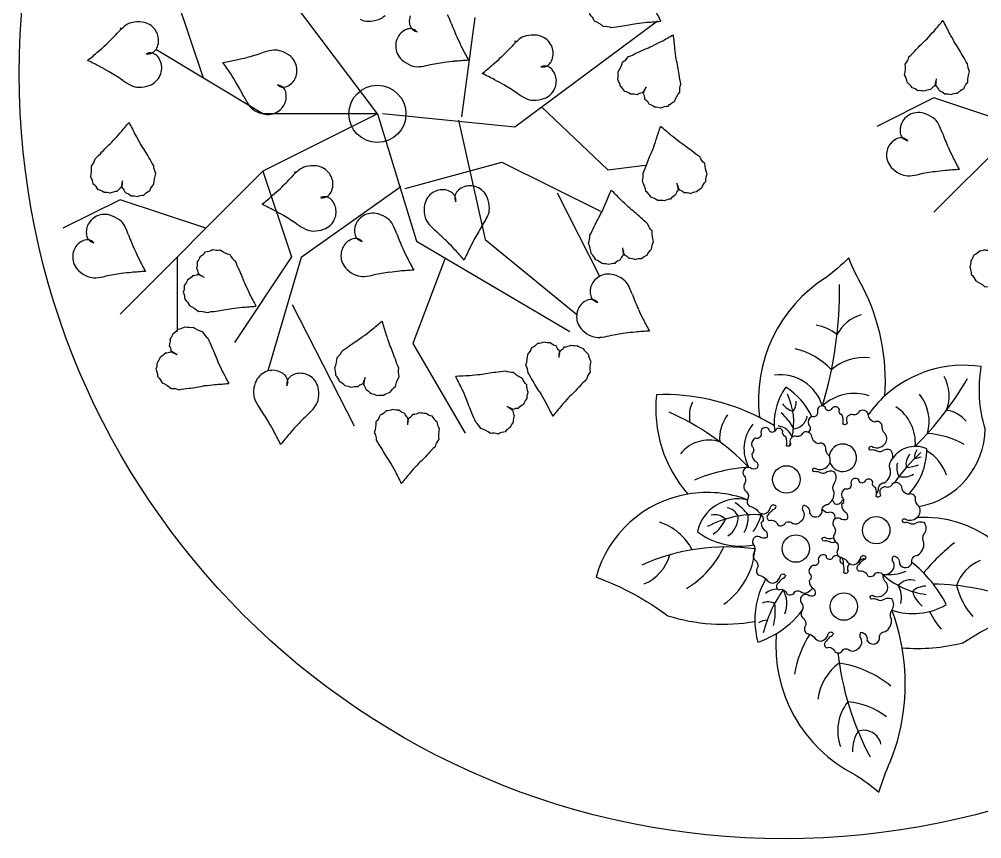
# Model space of a CAD drawing. Extents: x -109 to 1815, y -14679 to 345.
# Drawn here: x 43.119 to 44.382, y 3.464 to 4.539 of the extents above; entities that cross this region are included whole.
import ezdxf

# ---------------------------------------------------------------- set-up
doc = ezdxf.new("R2010")
doc.units = 0
doc.header["$MEASUREMENT"] = 0
doc.layers.add('PORTA', color=3, linetype='CONTINUOUS')

msp = doc.modelspace()

# ---------------------------------------------------------------- linework, layer by layer
at = {"layer": 'PORTA', "color": 1}
for p, q in [((43.3609, 4.4613), (43.3265, 4.5645)), ((43.589, 4.4145), (43.4765, 4.5645)), ((43.7, 4.4106), (43.7173, 4.541)), ((43.7695, 4.3976), (43.9565, 4.5367)), ((43.2533, 4.5259), (43.2515, 4.527)), ((43.7709, 4.5087), (43.7691, 4.5098)), ((43.439, 4.4145), (43.2985, 4.4988)), ((44.5065, 4.4731), (44.319, 4.2856)), ((44.319, 4.4356), (44.244, 4.3981)), ((44.4315, 4.3981), (44.319, 4.4356)), ((43.8043, 4.4237), (43.8913, 4.3411)), ((43.589, 4.4145), (43.439, 4.4145)), ((43.589, 4.4145), (43.439, 4.3395)), ((43.589, 4.4145), (43.6405, 4.2474)), ((43.5956, 4.415), (43.7695, 4.3976)), ((43.6956, 4.4063), (43.7304, 4.2498)), ((43.6255, 4.3166), (43.7525, 4.3512)), ((43.7525, 4.3512), (43.8815, 4.287)), ((43.8913, 4.3411), (43.9403, 4.3474)), ((43.439, 4.3395), (43.2515, 4.152)), ((43.439, 4.3395), (43.4765, 4.227)), ((43.4821, 4.3372), (43.4803, 4.3383)), ((43.6199, 4.3189), (43.4892, 4.2261)), ((43.8247, 4.3109), (43.8805, 4.2015)), ((43.2515, 4.302), (43.1765, 4.2645)), ((43.364, 4.2645), (43.2515, 4.302)), ((43.6405, 4.2474), (43.8413, 4.1291)), ((43.7304, 4.2498), (43.8505, 4.1516)), ((43.3265, 4.227), (43.3265, 4.1293)), ((43.4765, 4.227), (43.4015, 4.1145)), ((43.4892, 4.2261), (43.4453, 4.0773)), ((43.6781, 4.2255), (43.6357, 4.1133)), ((43.4774, 4.1645), (43.5586, 4.0053)), ((43.6357, 4.1133), (43.7041, 3.9958))]:
    msp.add_line(p, q, dxfattribs=at)
for points in [[(43.8932, 4.5735, 0.08274), (43.8884, 4.5757, 0.10469), (43.8854, 4.5787, 0.121507), (43.8831, 4.5855, 0.098472), (43.8841, 4.5942, 0.092043), (43.888, 4.6014, 0.086888), (43.8945, 4.6072, 0.104288), (43.9038, 4.6104, 0.099942), (43.914, 4.6097, 0.091468), (43.9266, 4.6037, 0.12043), (43.9335, 4.5955, 0.025962), (43.9386, 4.5837, -0.015994), (43.9464, 4.5645, -0.011155), (43.9523, 4.5521, -0.008387), (43.9607, 4.536)], [(43.8932, 4.5735, -0.08274), (43.8888, 4.5765, -0.10469), (43.8847, 4.5774, -0.121507), (43.8777, 4.5758, -0.098472), (43.8708, 4.5703, -0.092043), (43.8668, 4.5632, -0.086888), (43.8653, 4.5547, -0.104288), (43.8674, 4.5451, -0.099942), (43.8734, 4.5367, -0.091468), (43.8852, 4.5293, -0.12043), (43.8958, 4.5277, -0.025962), (43.9085, 4.5296, 0.015994), (43.929, 4.5331, 0.011155), (43.9426, 4.5346, 0.008387), (43.9607, 4.536)], [(44.322, 4.4604, 0.08274), (44.3218, 4.4551, 0.10469), (44.3202, 4.4512, 0.121507), (44.3147, 4.4465, 0.098472), (44.3063, 4.4441, 0.092043), (44.2981, 4.4449, 0.086888), (44.2904, 4.4488, 0.104288), (44.2838, 4.4561, 0.099942), (44.2806, 4.4658, 0.091468), (44.2814, 4.4798, 0.12043), (44.2863, 4.4892, 0.025962), (44.2953, 4.4984, -0.015994), (44.3101, 4.5131, -0.011155), (44.3193, 4.5232, -0.008387), (44.3309, 4.5371)], [(44.322, 4.4604, -0.08274), (44.3209, 4.4552, -0.10469), (44.3216, 4.4511, -0.121507), (44.3258, 4.4452, -0.098472), (44.3335, 4.4409, -0.092043), (44.3416, 4.4399, -0.086888), (44.35, 4.4418, -0.104288), (44.3581, 4.4474, -0.099942), (44.3635, 4.4561, -0.091468), (44.3659, 4.4699, -0.12043), (44.3633, 4.4802, -0.025962), (44.3567, 4.4912, 0.015994), (44.3457, 4.5089, 0.011155), (44.3391, 4.5209, 0.008387), (44.3309, 4.5371)], [(43.9415, 4.4499, 0.08274), (43.9394, 4.445, 0.10469), (43.9365, 4.442, 0.121507), (43.9297, 4.4395, 0.098472), (43.921, 4.4403, 0.092043), (43.9137, 4.444, 0.086888), (43.9078, 4.4504, 0.104288), (43.9043, 4.4596, 0.099942), (43.9047, 4.4698, 0.091468), (43.9105, 4.4825, 0.12043), (43.9185, 4.4896, 0.025962), (43.9302, 4.495, -0.015994), (43.9493, 4.5033, -0.011155), (43.9615, 4.5094, -0.008387), (43.9774, 4.5182)], [(43.9415, 4.4499, -0.08274), (43.9386, 4.4454, -0.10469), (43.9378, 4.4413, -0.121507), (43.9396, 4.4344, -0.098472), (43.9452, 4.4276, -0.092043), (43.9524, 4.4237, -0.086888), (43.961, 4.4224, -0.104288), (43.9705, 4.4248, -0.099942), (43.9787, 4.4309, -0.091468), (43.9859, 4.4429, -0.12043), (43.9872, 4.4535, -0.025962), (43.985, 4.4662, 0.015994), (43.981, 4.4866, 0.011155), (43.9792, 4.5001, 0.008387), (43.9774, 4.5182)], [(43.2545, 4.3267, 0.08274), (43.2543, 4.3214, 0.10469), (43.2527, 4.3175, 0.121507), (43.2473, 4.3128, 0.098472), (43.2388, 4.3104, 0.092043), (43.2307, 4.3113, 0.086888), (43.2229, 4.3151, 0.104288), (43.2163, 4.3224, 0.099942), (43.2131, 4.3321, 0.091468), (43.2139, 4.3461, 0.12043), (43.2188, 4.3555, 0.025962), (43.2278, 4.3647, -0.015994), (43.2426, 4.3794, -0.011155), (43.2518, 4.3895, -0.008387), (43.2635, 4.4034)], [(43.2545, 4.3267, -0.08274), (43.2534, 4.3215, -0.10469), (43.2541, 4.3174, -0.121507), (43.2583, 4.3115, -0.098472), (43.266, 4.3072, -0.092043), (43.2741, 4.3062, -0.086888), (43.2825, 4.3081, -0.104288), (43.2906, 4.3137, -0.099942), (43.296, 4.3224, -0.091468), (43.2985, 4.3362, -0.12043), (43.2958, 4.3465, -0.025962), (43.2893, 4.3575, 0.015994), (43.2782, 4.3752, 0.011155), (43.2716, 4.3872, 0.008387), (43.2635, 4.4034)], [(43.9816, 4.3239, 0.08274), (43.9835, 4.3189, 0.10469), (43.9834, 4.3147, 0.121507), (43.9803, 4.3083, 0.098472), (43.9734, 4.3028, 0.092043), (43.9655, 4.3004, 0.086888), (43.9569, 4.301, 0.104288), (43.948, 4.3052, 0.099942), (43.9413, 4.3129, 0.091468), (43.9367, 4.3261, 0.12043), (43.9376, 4.3368, 0.025962), (43.9423, 4.3487, -0.015994), (43.9504, 4.3679, -0.011155), (43.9549, 4.3808, -0.008387), (43.9604, 4.3981)], [(43.9816, 4.3239, -0.08274), (43.9826, 4.3187, -0.10469), (43.9849, 4.3151, -0.121507), (43.991, 4.3113, -0.098472), (43.9997, 4.3103, -0.092043), (44.0076, 4.3125, -0.086888), (44.0147, 4.3175, -0.104288), (44.0199, 4.3258, -0.099942), (44.0216, 4.3359, -0.091468), (44.0185, 4.3495, -0.12043), (44.0122, 4.3581, -0.025962), (44.0018, 4.3657, 0.015994), (43.9849, 4.3778, 0.011155), (43.9742, 4.3863, 0.008387), (43.9604, 4.3981)], [(43.9104, 4.2387, 0.08274), (43.9119, 4.2336, 0.10469), (43.9115, 4.2294, 0.121507), (43.9077, 4.2233, 0.098472), (43.9004, 4.2184, 0.092043), (43.8924, 4.2168, 0.086888), (43.8838, 4.2181, 0.104288), (43.8754, 4.2231, 0.099942), (43.8693, 4.2314, 0.091468), (43.8659, 4.2449, 0.12043), (43.8677, 4.2554, 0.025962), (43.8735, 4.2669, -0.015994), (43.8832, 4.2853, -0.011155), (43.8889, 4.2977, -0.008387), (43.8959, 4.3145)], [(43.9104, 4.2387, -0.08274), (43.911, 4.2334, -0.10469), (43.9129, 4.2297, -0.121507), (43.9187, 4.2254, -0.098472), (43.9273, 4.2236, -0.092043), (43.9353, 4.225, -0.086888), (43.9428, 4.2294, -0.104288), (43.9488, 4.2372, -0.099942), (43.9513, 4.2471, -0.091468), (43.9495, 4.261, -0.12043), (43.9439, 4.27, -0.025962), (43.9343, 4.2786, 0.015994), (43.9185, 4.2921, 0.011155), (43.9086, 4.3015, 0.008387), (43.8959, 4.3145)], [(43.3622, 4.1998, 0.08274), (43.3574, 4.2019, 0.10469), (43.3544, 4.205, 0.121507), (43.3521, 4.2117, 0.098472), (43.3531, 4.2205, 0.092043), (43.357, 4.2277, 0.086888), (43.3635, 4.2334, 0.104288), (43.3728, 4.2367, 0.099942), (43.383, 4.236, 0.091468), (43.3956, 4.2299, 0.12043), (43.4025, 4.2218, 0.025962), (43.4076, 4.21, -0.015994), (43.4155, 4.1907, -0.011155), (43.4213, 4.1784, -0.008387), (43.4297, 4.1623)], [(44.3939, 4.2322, -0.08274), (44.3895, 4.2352, -0.10469), (44.3854, 4.2361, -0.121507), (44.3784, 4.2345, -0.098472), (44.3715, 4.229, -0.092043), (44.3675, 4.2219, -0.086888), (44.366, 4.2133, -0.104288), (44.3681, 4.2038, -0.099942), (44.3741, 4.1954, -0.091468), (44.3859, 4.1879, -0.12043), (44.3965, 4.1864, -0.025962), (44.4092, 4.1883, 0.015994), (44.4297, 4.1918, 0.011155), (44.4433, 4.1933, 0.008387), (44.4614, 4.1947)], [(43.3622, 4.1998, -0.08274), (43.3578, 4.2027, -0.10469), (43.3537, 4.2037, -0.121507), (43.3467, 4.202, -0.098472), (43.3398, 4.1966, -0.092043), (43.3358, 4.1895, -0.086888), (43.3343, 4.1809, -0.104288), (43.3364, 4.1713, -0.099942), (43.3424, 4.163, -0.091468), (43.3542, 4.1555, -0.12043), (43.3648, 4.154, -0.025962), (43.3775, 4.1559, 0.015994), (43.398, 4.1594, 0.011155), (43.4116, 4.1609, 0.008387), (43.4297, 4.1623)], [(43.5728, 4.0688, 0.08274), (43.5717, 4.0636, 0.10469), (43.5694, 4.0601, 0.121507), (43.5632, 4.0565, 0.098472), (43.5545, 4.0556, 0.092043), (43.5466, 4.0579, 0.086888), (43.5397, 4.0631, 0.104288), (43.5345, 4.0714, 0.099942), (43.5331, 4.0816, 0.091468), (43.5364, 4.0952, 0.12043), (43.5429, 4.1036, 0.025962), (43.5534, 4.111, -0.015994), (43.5706, 4.1228, -0.011155), (43.5815, 4.1311, -0.008387), (43.5955, 4.1427)], [(43.5728, 4.0688, -0.08274), (43.5709, 4.0639, -0.10469), (43.5708, 4.0597, -0.121507), (43.5739, 4.0532, -0.098472), (43.5807, 4.0476, -0.092043), (43.5884, 4.0451, -0.086888), (43.5971, 4.0455, -0.104288), (43.606, 4.0495, -0.099942), (43.6129, 4.0571, -0.091468), (43.6178, 4.0702, -0.12043), (43.6171, 4.0809, -0.025962), (43.6126, 4.0929, 0.015994), (43.6049, 4.1123, 0.011155), (43.6006, 4.1252, 0.008387), (43.5955, 4.1427)], [(43.3264, 4.0985, 0.08274), (43.3216, 4.1007, 0.10469), (43.3187, 4.1037, 0.121507), (43.3164, 4.1105, 0.098472), (43.3174, 4.1192, 0.092043), (43.3212, 4.1264, 0.086888), (43.3277, 4.1322, 0.104288), (43.337, 4.1354, 0.099942), (43.3472, 4.1348, 0.091468), (43.3598, 4.1287, 0.12043), (43.3667, 4.1205, 0.025962), (43.3718, 4.1087, -0.015994), (43.3797, 4.0895, -0.011155), (43.3855, 4.0771, -0.008387), (43.394, 4.061)], [(43.8274, 4.0949, -0.08274), (43.8284, 4.1001, -0.10469), (43.8277, 4.1043, -0.121507), (43.8235, 4.1101, -0.098472), (43.8158, 4.1143, -0.092043), (43.8076, 4.1153, -0.086888), (43.7992, 4.1133, -0.104288), (43.7912, 4.1076, -0.099942), (43.7858, 4.0989, -0.091468), (43.7835, 4.0851, -0.12043), (43.7862, 4.0748, -0.025962), (43.7929, 4.0638, 0.015994), (43.804, 4.0463, 0.011155), (43.8107, 4.0343, 0.008387), (43.819, 4.0181)], [(43.8274, 4.0949, 0.08274), (43.8275, 4.1002, 0.10469), (43.8291, 4.1041, 0.121507), (43.8345, 4.1089, 0.098472), (43.843, 4.1113, 0.092043), (43.8511, 4.1106, 0.086888), (43.8589, 4.1068, 0.104288), (43.8655, 4.0995, 0.099942), (43.8689, 4.0899, 0.091468), (43.8682, 4.0759, 0.12043), (43.8633, 4.0664, 0.025962), (43.8544, 4.0571, -0.015994), (43.8397, 4.0424, -0.011155), (43.8306, 4.0322, -0.008387), (43.819, 4.0181)], [(43.3264, 4.0985, -0.08274), (43.322, 4.1015, -0.10469), (43.3179, 4.1024, -0.121507), (43.311, 4.1008, -0.098472), (43.3041, 4.0953, -0.092043), (43.3, 4.0882, -0.086888), (43.2986, 4.0797, -0.104288), (43.3007, 4.0701, -0.099942), (43.3066, 4.0618, -0.091468), (43.3184, 4.0543, -0.12043), (43.329, 4.0527, -0.025962), (43.3417, 4.0546, 0.015994), (43.3622, 4.0581, 0.011155), (43.3758, 4.0596, 0.008387), (43.394, 4.061)], [(43.7587, 4.0313, -0.08274), (43.763, 4.0282, -0.10469), (43.7671, 4.0272, -0.121507), (43.7741, 4.0287, -0.098472), (43.7811, 4.034, -0.092043), (43.7853, 4.0411, -0.086888), (43.7869, 4.0496, -0.104288), (43.785, 4.0592, -0.099942), (43.7792, 4.0676, -0.091468), (43.7675, 4.0754, -0.12043), (43.757, 4.0771, -0.025962), (43.7443, 4.0755, 0.015994), (43.7237, 4.0724, 0.011155), (43.7101, 4.0711, 0.008387), (43.6919, 4.0701)], [(43.7587, 4.0313, 0.08274), (43.7635, 4.029, 0.10469), (43.7663, 4.0259, 0.121507), (43.7685, 4.0191, 0.098472), (43.7673, 4.0104, 0.092043), (43.7633, 4.0033, 0.086888), (43.7567, 3.9977, 0.104288), (43.7474, 3.9946, 0.099942), (43.7372, 3.9955, 0.091468), (43.7247, 4.0018, 0.12043), (43.718, 4.0101, 0.025962), (43.7131, 4.0219, -0.015994), (43.7056, 4.0414, -0.011155), (43.7, 4.0538, -0.008387), (43.6919, 4.0701)], [(44.2439, 3.9167, 0.153842), (44.2465, 3.9213, -0.463092), (44.2537, 3.9307, 0.313172), (44.2621, 3.947, -0.263169), (44.2626, 3.959, 0.362708), (44.2624, 3.9735, 0.245641), (44.2504, 3.9719, -0.29295), (44.2443, 3.9723, 0.093328), (44.2381, 3.9737, -1.455768), (44.2371, 3.9785, 0.379882), (44.2542, 3.9814, 0.34294), (44.2557, 3.9945, -0.272007), (44.2513, 4.0052, 0.52491), (44.2414, 4.0103, -0.364868), (44.233, 4.0201, 0.589429), (44.2206, 4.0238, -0.414362), (44.2118, 4.0201, 0.632042), (44.2053, 4.0099, -0.61126), (44.1998, 4.0077, 0.141126), (44.1987, 4.0194, -0.414115), (44.195, 4.0267, 0.695029), (44.1844, 4.0267, -0.695571), (44.1767, 4.0297, 0.795067), (44.1665, 4.0234, -0.584992), (44.1588, 4.0176, 0.398719), (44.1545, 4.007, -0.500346), (44.1541, 3.9971, 0.277783)], [(43.6288, 4.0066, -0.08274), (43.6298, 4.0118, -0.10469), (43.6291, 4.0159, -0.121507), (43.6249, 4.0217, -0.098472), (43.6172, 4.0259, -0.092043), (43.609, 4.0269, -0.086888), (43.6006, 4.0249, -0.104288), (43.5926, 4.0193, -0.099942), (43.5872, 4.0105, -0.091468), (43.5849, 3.9968, -0.12043), (43.5876, 3.9864, -0.025962), (43.5943, 3.9755, 0.015994), (43.6055, 3.9579, 0.011155), (43.6122, 3.946, 0.008387), (43.6204, 3.9298)], [(43.6288, 4.0066, 0.08274), (43.6289, 4.0119, 0.10469), (43.6306, 4.0157, 0.121507), (43.6359, 4.0205, 0.098472), (43.6444, 4.023, 0.092043), (43.6525, 4.0222, 0.086888), (43.6603, 4.0184, 0.104288), (43.6669, 4.0112, 0.099942), (43.6703, 4.0015, 0.091468), (43.6696, 3.9875, 0.12043), (43.6647, 3.978, 0.025962), (43.6558, 3.9687, -0.015994), (43.6411, 3.954, -0.011155), (43.632, 3.9438, -0.008387), (43.6204, 3.9298)], [(44.2995, 3.8996, -0.272007), (44.2951, 3.9102, 0.52491), (44.2852, 3.9153, -0.364868), (44.2768, 3.9252, 0.589429), (44.2644, 3.9288, -0.414362), (44.2556, 3.9252, 0.632042), (44.249, 3.9149, -0.61126), (44.2435, 3.9127, 0.141126), (44.2425, 3.9244, -0.414115), (44.2388, 3.9318, 0.695029), (44.2282, 3.9318, -0.695571), (44.2205, 3.9347, 0.795067), (44.2103, 3.9285, -0.584992), (44.2026, 3.9226, 0.398719), (44.1982, 3.912, -0.502085), (44.1979, 3.9021, 0.277783), (44.2044, 3.8912, -0.240076), (44.2052, 3.8831, -0.321467), (44.1959, 3.884, 0.745243), (44.1876, 3.8736, -0.31319), (44.1887, 3.8634, 0.440916), (44.1913, 3.8524, -0.33877), (44.1924, 3.8418, 0.489016), (44.1968, 3.833, -0.115651), (44.2041, 3.829, 0.254691), (44.2136, 3.8232, 0.303582), (44.2231, 3.833, -0.602354), (44.2297, 3.8334, -0.345012), (44.2252, 3.8288, -0.004574), (44.2189, 3.8219, 0.479544), (44.2209, 3.8146, -0.438672), (44.2319, 3.8088, 0.471554), (44.2424, 3.8123, -0.333475), (44.2517, 3.8109, 0.333467), (44.2623, 3.8136, 0.445322), (44.2649, 3.8285, -0.162198), (44.266, 3.8348, -0.427238)], [(44.1857, 3.9079, -0.144785), (44.1882, 3.9038, 0.471554), (44.1986, 3.9073, -0.063459), (44.2005, 3.908, 0.333467)], [(44.0922, 3.8904, 0.077831), (44.0928, 3.8879, -0.502085), (44.0924, 3.878, 0.277783), (44.099, 3.8671, -0.240076), (44.0997, 3.859, -0.321467), (44.0904, 3.8599, 0.745243), (44.0822, 3.8495, -0.31319), (44.0833, 3.8393, 0.440916), (44.0858, 3.8283, -0.33877), (44.0869, 3.8177, 0.489016), (44.0913, 3.8089, -0.115651), (44.0986, 3.8049, 0.254691), (44.1081, 3.7991, 0.303582), (44.1176, 3.8089, -0.602354), (44.1242, 3.8093, -0.345012), (44.1198, 3.8047, -0.004574), (44.1134, 3.7978, 0.479544), (44.1154, 3.7905, -0.438672), (44.1265, 3.7847, 0.471554), (44.137, 3.7882, -0.333475), (44.1462, 3.7868, 0.333467), (44.1569, 3.7895, 0.101515), (44.1598, 3.7923, -0.162198)], [(44.1494, 3.9011, 0.054109), (44.1479, 3.901, -0.61126)], [(44.1896, 3.8834, -0.059681), (44.1896, 3.8861, 0.52491), (44.1798, 3.8912, -0.236589), (44.1725, 3.8965, 0.589429)], [(44.266, 3.8348, -0.427238), (44.2738, 3.8245, 0.727728), (44.2902, 3.8263, -0.463092), (44.2975, 3.8357, 0.313172), (44.3058, 3.852, -0.263169), (44.3064, 3.864, 0.362708), (44.3062, 3.8785, 0.245641), (44.2942, 3.8769, -0.29295), (44.2881, 3.8773, 0.093328), (44.2819, 3.8787, -1.455768), (44.2808, 3.8835, 0.338669), (44.2967, 3.885, 0.34294)], [(44.1898, 3.8535, 0.024467), (44.1887, 3.8528, -0.29295), (44.1826, 3.8532, 0.093328), (44.1765, 3.8546, -1.455768), (44.1754, 3.8594, 0.243536), (44.1874, 3.8584, 0.34294)], [(44.2092, 3.8243, 0.439616), (44.2065, 3.8147, -0.61126), (44.201, 3.8125, 0.141126), (44.1999, 3.8242, -0.414115), (44.1963, 3.8315, 0.695029), (44.1857, 3.8315, -0.695571), (44.178, 3.8345, 0.795067), (44.1677, 3.8283, -0.584992), (44.1601, 3.8224, 0.398719), (44.1557, 3.8118, -0.502085), (44.1553, 3.8019, 0.277783), (44.1619, 3.791, -0.240076), (44.1626, 3.7829, -0.321467), (44.1533, 3.7838, 0.745243), (44.1451, 3.7734, -0.31319), (44.1462, 3.7632, 0.440916), (44.1487, 3.7522, -0.33877), (44.1498, 3.7416, 0.489016), (44.1542, 3.7328, -0.115651), (44.1615, 3.7288, 0.254691), (44.171, 3.7229, 0.303582), (44.1805, 3.7328, -0.602354), (44.1871, 3.7332, -0.345012), (44.1827, 3.7285, -0.004574), (44.1764, 3.7217, 0.479544), (44.1783, 3.7144, -0.438672), (44.1894, 3.7086, 0.471554), (44.1999, 3.7121, -0.333475), (44.2091, 3.7107, 0.333467), (44.2198, 3.7134, 0.445322), (44.2223, 3.7282, -0.162198), (44.2234, 3.7346, -0.427238)], [(44.2003, 3.8231, 0.075337), (44.2004, 3.8279, -0.091843), (44.1991, 3.8322, 0.362708)], [(44.2285, 3.8306, 0.249552), (44.2218, 3.8286, -0.232648), (44.2174, 3.8247, 0.632042)], [(44.2234, 3.7346, -0.427238), (44.2312, 3.7243, 0.727728), (44.2477, 3.7261, -0.463092), (44.255, 3.7355, 0.313172), (44.2633, 3.7518, -0.263169), (44.2638, 3.7638, 0.362708), (44.2637, 3.7783, 0.245641), (44.2516, 3.7767, -0.29295), (44.2455, 3.7771, 0.093328), (44.2394, 3.7785, -1.455768), (44.2383, 3.7833, 0.379882), (44.2555, 3.7862, 0.34294), (44.2569, 3.7994, -0.272007), (44.2525, 3.81, 0.023893), (44.2524, 3.8106, -0.364868)]]:
    msp.add_lwpolyline(points, format="xyb", dxfattribs=at)
for points in [[(44.0841, 3.7488, 0.064121), (44.0882, 3.7216, 0.053651), (44.1122, 3.7328, 0.303165), (44.2152, 3.5479, -0.038186), (44.2469, 3.525, -0.033284), (44.2618, 3.5648, 0.140139), (44.2774, 3.7143, 0.082613), (44.3568, 3.7208, -0.071634), (44.4539, 3.7659, 0.37075), (44.2967, 3.885, 0.036515), (44.298, 3.8864, 0.34294), (44.2995, 3.8996, 0.358678), (44.3863, 4.0015, -0.11702), (44.3812, 4.083, 0.227088), (44.2548, 4.0448, 0.135454), (44.2257, 4.1874, -0.033284), (44.2073, 4.2256, -0.038186), (44.1777, 4.2001, 0.289083), (44.0901, 4.0165, 0.126781), (43.9552, 4.0462, 0.210808), (43.9964, 3.9158, 0.291137), (43.8759, 3.807, -0.071634), (43.9701, 3.7563, 0.119338)], [(44.1481, 3.9014, -0.427238), (44.1559, 3.891, 0.727728), (44.1724, 3.8928, -0.463092), (44.1796, 3.9023, 0.313172), (44.188, 3.9186, -0.263169), (44.1885, 3.9306, 0.362708), (44.1883, 3.9451, 0.245641), (44.1763, 3.9435, -0.29295), (44.1702, 3.9439, 0.093328), (44.1641, 3.9453, -1.455768), (44.163, 3.95, 0.379882), (44.1801, 3.953, 0.34294), (44.1816, 3.9661, -0.272007), (44.1772, 3.9767, 0.52491), (44.1674, 3.9819, -0.364868), (44.1589, 3.9917, 0.589429), (44.1465, 3.9954, -0.414362), (44.1377, 3.9917, 0.632042), (44.1312, 3.9815, -0.61126), (44.1257, 3.9793, 0.141126), (44.1246, 3.991, -0.414115), (44.1209, 3.9983, 0.695029), (44.1103, 3.9983, -0.695571), (44.1027, 4.0012, 0.795067), (44.0924, 3.995, -0.584992), (44.0848, 3.9892, 0.398719), (44.0804, 3.9786, -0.502085), (44.08, 3.9687, 0.277783), (44.0866, 3.9577, -0.240076), (44.0873, 3.9497, -0.321467), (44.078, 3.9505, 0.745243), (44.0698, 3.9402, -0.31319), (44.0709, 3.9299, 0.440916), (44.0734, 3.919, -0.33877), (44.0745, 3.9084, 0.489016), (44.0789, 3.8996, -0.115651), (44.0862, 3.8956, 0.254691), (44.0957, 3.8897, 0.303582), (44.1052, 3.8996, -0.602354), (44.1118, 3.8999, -0.345012), (44.1074, 3.8953, -0.004574), (44.101, 3.8884, 0.479544), (44.103, 3.8812, -0.438672), (44.1141, 3.8754, 0.471554), (44.1246, 3.8789, -0.333475), (44.1338, 3.8774, 0.333467), (44.1445, 3.8802, 0.445322), (44.147, 3.895, -0.162198)]]:
    msp.add_lwpolyline(points, format="xyb", close=True, dxfattribs=at)
for centre, radius in [((44.1227, 4.4673), 1.0035), ((43.589, 4.4145), 0.0375), ((44.1255, 3.9351), 0.018), ((44.2434, 3.8685), 0.018), ((44.138, 3.8444), 0.018), ((44.2009, 3.7683), 0.018)]:
    msp.add_circle(centre, radius, dxfattribs=at)
for centre, radius, start, end in [((43.2718, 4.5122), 0.0225, 103.618, 131.0863), ((43.2755, 4.4966), 0.0385, 82.7131, 103.618), ((43.2772, 4.5092), 0.0259, 59.884, 82.7131), ((43.577, 4.5585), 0.0225, 241.9575, 269.4259), ((43.5771, 4.5745), 0.0385, 269.4259, 290.3307), ((43.5815, 4.5626), 0.0259, 290.3307, 313.1599), ((43.6534, 4.5362), 0.0225, 162.2836, 184.7793), ((43.6458, 4.5355), 0.015, 184.7793, 212.4908), ((43.5704, 4.4894), 0.1237, 20.4189, 26.3677), ((43.9915, 4.6462), 0.3256, 200.4189, 204.0841), ((43.0095, 4.7422), 0.3256, 313.3699, 317.035), ((43.3383, 4.436), 0.1237, 131.0863, 137.035), ((43.2782, 4.511), 0.0238, 36.069, 59.884), ((43.2771, 4.5102), 0.0251, 16.2057, 36.069), ((43.6358, 4.5045), 0.0225, 117.0848, 139.5805), ((43.6323, 4.5113), 0.015, 89.3732, 117.0848), ((43.6324, 4.5161), 0.0102, 65.4672, 89.3732), ((43.6418, 4.533), 0.0102, 212.4908, 236.3969), ((43.6451, 4.5379), 0.0161, 236.3969, 255.3163), ((43.6299, 4.5106), 0.0161, 46.5478, 65.4672), ((43.2796, 4.511), 0.0225, 332.6747, 355.1704), ((43.2797, 4.511), 0.0224, 355.1704, 16.2057), ((43.6382, 4.5037), 0.0251, 160.6159, 180.4792), ((43.6357, 4.5046), 0.0224, 139.5805, 160.6159), ((43.974, 4.6383), 0.3064, 204.0841, 206.6405), ((43.8559, 4.4188), 0.1237, 131.0863, 137.035), ((43.7894, 4.495), 0.0225, 103.618, 131.0863), ((43.7931, 4.4794), 0.0385, 82.7131, 103.618), ((43.7947, 4.492), 0.0259, 59.884, 82.7131), ((43.7958, 4.4938), 0.0238, 36.069, 59.884), ((43.7947, 4.493), 0.0251, 16.2057, 36.069), ((42.8687, 4.9065), 0.542, 308.8913, 310.8134), ((43.0227, 4.7282), 0.3064, 310.8134, 313.3699), ((43.2891, 4.5036), 0.0102, 281.0571, 304.9631), ((43.2863, 4.5075), 0.015, 304.9631, 332.6747), ((43.4759, 4.3768), 0.1237, 102.0751, 108.0238), ((43.4548, 4.4757), 0.0225, 74.6067, 102.0751), ((43.4505, 4.4603), 0.0385, 53.7019, 74.6067), ((43.6369, 4.5037), 0.0238, 180.4792, 204.2941), ((44.1846, 4.744), 0.542, 206.6405, 208.5627), ((43.5271, 4.725), 0.3256, 313.3699, 317.035), ((43.7973, 4.4938), 0.0224, 355.1704, 16.2057), ((42.9727, 3.9969), 0.542, 62.2304, 64.1526), ((43.2915, 4.4784), 0.0161, 91.9868, 110.9062), ((43.2879, 4.5094), 0.0161, 262.1377, 281.0571), ((43.2913, 4.4843), 0.0102, 68.0807, 91.9868), ((43.2895, 4.4799), 0.015, 40.3691, 68.0807), ((43.2837, 4.475), 0.0225, 17.8735, 40.3691), ((43.2935, 5.016), 0.542, 279.8801, 281.8022), ((42.9433, 4.1701), 0.542, 33.2192, 35.1413), ((43.3417, 4.7854), 0.3064, 281.8022, 284.3586), ((43.3369, 4.804), 0.3256, 284.3586, 288.0238), ((43.458, 4.4705), 0.0259, 30.8727, 53.7019), ((43.4598, 4.4715), 0.0238, 7.0578, 30.8727), ((43.6388, 4.5045), 0.0259, 204.2941, 227.1232), ((43.6474, 4.5138), 0.0385, 227.1232, 248.0281), ((43.7183, 4.1783), 0.3064, 95.2236, 97.78), ((43.7397, 3.9437), 0.542, 93.3014, 95.2236), ((43.5403, 4.711), 0.3064, 310.8134, 313.3699), ((43.8039, 4.4903), 0.015, 304.9631, 332.6747), ((43.7972, 4.4938), 0.0225, 332.6747, 355.1704), ((43.0824, 4.2053), 0.3064, 59.674, 62.2304), ((43.0728, 4.1888), 0.3256, 56.0088, 59.674), ((43.2811, 4.4751), 0.0251, 336.9748, 356.8381), ((43.2838, 4.475), 0.0224, 356.8381, 17.8735), ((43.4584, 4.4714), 0.0251, 347.1945, 7.0578), ((43.6414, 4.4989), 0.0225, 248.0281, 275.4964), ((43.6317, 4.5996), 0.1237, 275.4964, 281.4452), ((43.7209, 4.1593), 0.3256, 97.78, 101.4452), ((43.3863, 4.8893), 0.542, 308.8913, 310.8134), ((43.8091, 4.4611), 0.0161, 91.9868, 110.9062), ((43.8055, 4.4922), 0.0161, 262.1377, 281.0571), ((43.8089, 4.4671), 0.0102, 68.0807, 91.9868), ((43.8067, 4.4863), 0.0102, 281.0571, 304.9631), ((43.8071, 4.4627), 0.015, 40.3691, 68.0807), ((43.8013, 4.4578), 0.0225, 17.8735, 40.3691), ((43.3239, 4.5613), 0.1237, 236.0088, 241.9575), ((43.2809, 4.4761), 0.0259, 290.3307, 313.1599), ((43.2823, 4.4746), 0.0238, 313.1599, 336.9748), ((43.1403, 4.2991), 0.3064, 30.6627, 33.2192), ((43.461, 4.4708), 0.0225, 303.6635, 326.1591), ((43.4611, 4.4708), 0.0224, 326.1591, 347.1945), ((43.4903, 3.9797), 0.542, 62.2304, 64.1526), ((43.6, 4.1881), 0.3064, 59.674, 62.2304), ((43.8014, 4.4578), 0.0224, 356.8381, 17.8735), ((43.2764, 4.472), 0.0225, 241.9575, 269.4259), ((43.2765, 4.488), 0.0385, 269.4259, 290.3307), ((43.1238, 4.2893), 0.3256, 26.9976, 30.6627), ((43.4675, 4.4654), 0.0161, 233.1264, 252.0459), ((43.4556, 4.4365), 0.0161, 62.9755, 81.8949), ((43.4657, 4.4597), 0.0102, 252.0459, 275.9519), ((43.4583, 4.4419), 0.0102, 39.0695, 62.9755), ((43.4546, 4.4388), 0.015, 11.3579, 39.0695), ((43.4652, 4.4645), 0.015, 275.9519, 303.6635), ((43.5904, 4.1716), 0.3256, 56.0088, 59.674), ((43.7999, 4.4574), 0.0238, 313.1599, 336.9748), ((43.7987, 4.4579), 0.0251, 336.9748, 356.8381), ((43.5242, 4.4933), 0.1237, 206.9976, 212.9463), ((43.4472, 4.4373), 0.0224, 327.8269, 348.8622), ((43.4471, 4.4373), 0.0225, 348.8622, 11.3579), ((43.8415, 4.5441), 0.1237, 236.0088, 241.9575), ((43.794, 4.4548), 0.0225, 241.9575, 269.4259), ((43.7941, 4.4708), 0.0385, 269.4259, 290.3307), ((43.7985, 4.4589), 0.0259, 290.3307, 313.1599), ((43.4393, 4.4383), 0.0225, 212.9463, 240.4146), ((43.4458, 4.4377), 0.0238, 284.1486, 307.9636), ((43.4449, 4.4387), 0.0251, 307.9636, 327.8269), ((43.4472, 4.4522), 0.0385, 240.4146, 261.3195), ((43.4453, 4.4397), 0.0259, 261.3195, 284.1486), ((44.2971, 4.393), 0.0224, 141.2482, 162.2836), ((44.2992, 4.3914), 0.0251, 121.3849, 141.2482), ((44.2985, 4.3925), 0.0238, 97.57, 121.3849), ((44.2987, 4.3904), 0.0259, 74.7408, 97.57), ((44.2954, 4.3782), 0.0385, 53.836, 74.7408), ((44.3049, 4.3912), 0.0225, 26.3677, 53.836), ((44.2972, 4.393), 0.0225, 162.2836, 184.7793), ((44.2142, 4.3462), 0.1237, 20.4189, 26.3677), ((44.2796, 4.3613), 0.0225, 117.0848, 139.5805), ((44.2761, 4.3681), 0.015, 89.3732, 117.0848), ((44.2896, 4.3924), 0.015, 184.7793, 212.4908), ((44.2762, 4.3729), 0.0102, 65.4672, 89.3732), ((44.2856, 4.3898), 0.0102, 212.4908, 236.3969), ((44.2889, 4.3948), 0.0161, 236.3969, 255.3163), ((44.2737, 4.3675), 0.0161, 46.5478, 65.4672), ((44.6353, 4.503), 0.3256, 200.4189, 204.0841), ((44.282, 4.3605), 0.0251, 160.6159, 180.4792), ((44.2795, 4.3614), 0.0224, 139.5805, 160.6159), ((44.6178, 4.4952), 0.3064, 204.0841, 206.6405), ((44.2807, 4.3605), 0.0238, 180.4792, 204.2941), ((44.8283, 4.6008), 0.542, 206.6405, 208.5627), ((43.5005, 4.3235), 0.0225, 103.618, 131.0863), ((43.5043, 4.308), 0.0385, 82.7131, 103.618), ((43.5059, 4.3205), 0.0259, 59.884, 82.7131), ((44.2826, 4.3614), 0.0259, 204.2941, 227.1232), ((43.2382, 4.5535), 0.3256, 313.3699, 317.035), ((43.567, 4.2473), 0.1237, 131.0863, 137.035), ((43.5069, 4.3223), 0.0238, 36.069, 59.884), ((43.5058, 4.3215), 0.0251, 16.2057, 36.069), ((44.2912, 4.3706), 0.0385, 227.1232, 248.0281), ((44.2852, 4.3558), 0.0225, 248.0281, 275.4964), ((44.2755, 4.4565), 0.1237, 275.4964, 281.4452), ((44.3646, 4.0161), 0.3256, 97.78, 101.4452), ((44.362, 4.0351), 0.3064, 95.2236, 97.78), ((44.3835, 3.8005), 0.542, 93.3014, 95.2236), ((43.5083, 4.3223), 0.0225, 332.6747, 355.1704), ((43.5084, 4.3223), 0.0224, 355.1704, 16.2057), ((43.7103, 4.2977), 0.0225, 109.5897, 132.0854), ((43.7103, 4.2978), 0.0224, 88.5544, 109.5897), ((43.7102, 4.2952), 0.0251, 68.6911, 88.5544), ((43.7107, 4.2964), 0.0238, 44.8761, 68.6911), ((43.0974, 4.7179), 0.542, 308.8913, 310.8134), ((43.2514, 4.5396), 0.3064, 310.8134, 313.3699), ((43.5202, 4.2897), 0.0161, 91.9868, 110.9062), ((43.52, 4.2957), 0.0102, 68.0807, 91.9868), ((43.5178, 4.3149), 0.0102, 281.0571, 304.9631), ((43.5151, 4.3188), 0.015, 304.9631, 332.6747), ((43.6745, 4.2912), 0.0238, 127.7853, 151.6002), ((43.6753, 4.2901), 0.0251, 107.922, 127.7853), ((43.6745, 4.2927), 0.0224, 86.8867, 107.922), ((43.6745, 4.2926), 0.0225, 64.391, 86.8867), ((43.6778, 4.2994), 0.015, 36.6794, 64.391), ((43.6816, 4.3023), 0.0102, 12.7734, 36.6794), ((43.7008, 4.305), 0.0102, 159.797, 183.703), ((43.7053, 4.3034), 0.015, 132.0854, 159.797), ((43.7093, 4.2949), 0.0259, 22.047, 44.8761), ((43.2014, 3.8082), 0.542, 62.2304, 64.1526), ((43.5167, 4.3207), 0.0161, 262.1377, 281.0571), ((43.5182, 4.2912), 0.015, 40.3691, 68.0807), ((43.5124, 4.2863), 0.0225, 17.8735, 40.3691), ((43.5125, 4.2863), 0.0224, 356.8381, 17.8735), ((43.6889, 4.2889), 0.0385, 174.4294, 195.3342), ((43.6763, 4.2902), 0.0259, 151.6002, 174.4294), ((43.7067, 4.3054), 0.0161, 183.703, 202.6224), ((43.6758, 4.3009), 0.0161, 353.854, 12.7734), ((43.6975, 4.2902), 0.0385, 1.1422, 22.047), ((43.231, 4.2588), 0.0238, 97.57, 121.3849), ((43.2313, 4.2568), 0.0259, 74.7408, 97.57), ((43.2279, 4.2445), 0.0385, 53.836, 74.7408), ((43.3112, 4.0166), 0.3064, 59.674, 62.2304), ((43.3015, 4.0001), 0.3256, 56.0088, 59.674), ((43.5099, 4.2865), 0.0251, 336.9748, 356.8381), ((43.5835, 4.2593), 0.0251, 121.3849, 141.2482), ((43.5828, 4.2605), 0.0238, 97.57, 121.3849), ((43.5831, 4.2584), 0.0259, 74.7408, 97.57), ((43.5798, 4.2462), 0.0385, 53.836, 74.7408), ((43.6229, 4.3354), 0.1237, 327.7251, 333.6738), ((43.7135, 4.2905), 0.0225, 333.6738, 1.1422), ((43.2296, 4.2594), 0.0224, 141.2482, 162.2836), ((43.2317, 4.2577), 0.0251, 121.3849, 141.2482), ((43.2374, 4.2575), 0.0225, 26.3677, 53.836), ((43.1467, 4.2126), 0.1237, 20.4189, 26.3677), ((43.5527, 4.3726), 0.1237, 236.0088, 241.9575), ((43.5097, 4.2875), 0.0259, 290.3307, 313.1599), ((43.5111, 4.2859), 0.0238, 313.1599, 336.9748), ((43.5815, 4.261), 0.0225, 162.2836, 184.7793), ((43.5814, 4.261), 0.0224, 141.2482, 162.2836), ((43.5892, 4.2592), 0.0225, 26.3677, 53.836), ((43.4986, 4.2142), 0.1237, 20.4189, 26.3677), ((43.6735, 4.2847), 0.0225, 195.3342, 222.8026), ((43.7477, 4.3535), 0.1237, 222.8026, 228.7513), ((44.0027, 4.0955), 0.3256, 147.7251, 151.3902), ((43.2297, 4.2593), 0.0225, 162.2836, 184.7793), ((43.2221, 4.2587), 0.015, 184.7793, 212.4908), ((43.5678, 4.3693), 0.3256, 200.4189, 204.0841), ((43.5051, 4.2833), 0.0225, 241.9575, 269.4259), ((43.5053, 4.2993), 0.0385, 269.4259, 290.3307), ((43.574, 4.2604), 0.015, 184.7793, 212.4908), ((43.9196, 4.371), 0.3256, 200.4189, 204.0841), ((43.4515, 4.0156), 0.3256, 45.0861, 48.7513), ((43.212, 4.2277), 0.0224, 139.5805, 160.6159), ((43.2121, 4.2277), 0.0225, 117.0848, 139.5805), ((43.2086, 4.2344), 0.015, 89.3732, 117.0848), ((43.2087, 4.2392), 0.0102, 65.4672, 89.3732), ((43.2181, 4.2561), 0.0102, 212.4908, 236.3969), ((43.2214, 4.2611), 0.0161, 236.3969, 255.3163), ((43.2062, 4.2338), 0.0161, 46.5478, 65.4672), ((43.5638, 4.2294), 0.0224, 139.5805, 160.6159), ((43.5639, 4.2293), 0.0225, 117.0848, 139.5805), ((43.5605, 4.2361), 0.015, 89.3732, 117.0848), ((43.5605, 4.2409), 0.0102, 65.4672, 89.3732), ((43.5699, 4.2578), 0.0102, 212.4908, 236.3969), ((43.5732, 4.2628), 0.0161, 236.3969, 255.3163), ((43.558, 4.2354), 0.0161, 46.5478, 65.4672), ((43.465, 4.0292), 0.3064, 42.5297, 45.0861), ((43.9859, 4.1046), 0.3064, 151.3902, 153.9467), ((43.2145, 4.2268), 0.0251, 160.6159, 180.4792), ((43.5503, 4.3615), 0.3064, 204.0841, 206.6405), ((43.5664, 4.2285), 0.0251, 160.6159, 180.4792), ((43.9021, 4.3631), 0.3064, 204.0841, 206.6405), ((43.2914, 3.87), 0.542, 40.6076, 42.5297), ((44.1975, 4.0012), 0.542, 153.9467, 155.8688), ((43.2132, 4.2268), 0.0238, 180.4792, 204.2941), ((43.2151, 4.2277), 0.0259, 204.2941, 227.1232), ((43.7608, 4.4671), 0.542, 206.6405, 208.5627), ((43.565, 4.2285), 0.0238, 180.4792, 204.2941), ((43.5669, 4.2293), 0.0259, 204.2941, 227.1232), ((44.1127, 4.4688), 0.542, 206.6405, 208.5627), ((43.2237, 4.2369), 0.0385, 227.1232, 248.0281), ((43.2972, 3.8824), 0.3256, 97.78, 101.4452), ((43.2946, 3.9014), 0.3064, 95.2236, 97.78), ((43.316, 3.6668), 0.542, 93.3014, 95.2236), ((43.5755, 4.2386), 0.0385, 227.1232, 248.0281), ((43.649, 3.8841), 0.3256, 97.78, 101.4452), ((43.6464, 3.9031), 0.3064, 95.2236, 97.78), ((43.6679, 3.6685), 0.542, 93.3014, 95.2236), ((43.8922, 4.1785), 0.0259, 74.7408, 97.57), ((43.2177, 4.2221), 0.0225, 248.0281, 275.4964), ((43.208, 4.3228), 0.1237, 275.4964, 281.4452), ((43.5695, 4.2238), 0.0225, 248.0281, 275.4964), ((43.5599, 4.3245), 0.1237, 275.4964, 281.4452), ((43.8905, 4.1811), 0.0224, 141.2482, 162.2836), ((43.8926, 4.1794), 0.0251, 121.3849, 141.2482), ((43.8919, 4.1806), 0.0238, 97.57, 121.3849), ((43.8889, 4.1663), 0.0385, 53.836, 74.7408), ((43.8983, 4.1793), 0.0225, 26.3677, 53.836), ((43.8906, 4.1811), 0.0225, 162.2836, 184.7793), ((43.8831, 4.1805), 0.015, 184.7793, 212.4908), ((43.8077, 4.1343), 0.1237, 20.4189, 26.3677), ((43.6671, 4.184), 0.5281, 343.215, 0.7396), ((43.873, 4.1494), 0.0225, 117.0848, 139.5805), ((43.8696, 4.1562), 0.015, 89.3732, 117.0848), ((43.8696, 4.161), 0.0102, 65.4672, 89.3732), ((43.879, 4.1779), 0.0102, 212.4908, 236.3969), ((43.8823, 4.1829), 0.0161, 236.3969, 255.3163), ((43.8671, 4.1555), 0.0161, 46.5478, 65.4672), ((44.2287, 4.2911), 0.3256, 200.4189, 204.0841), ((43.8755, 4.1486), 0.0251, 160.6159, 180.4792), ((43.8729, 4.1495), 0.0224, 139.5805, 160.6159), ((44.2112, 4.2832), 0.3064, 204.0841, 206.6405), ((43.8741, 4.1486), 0.0238, 180.4792, 204.2941), ((44.4218, 4.3889), 0.542, 206.6405, 208.5627), ((44.238, 4.1008), 0.0521, 105.9819, 152.3315), ((43.876, 4.1494), 0.0259, 204.2941, 227.1232), ((43.8846, 4.1587), 0.0385, 227.1232, 248.0281), ((43.977, 3.5886), 0.542, 93.3014, 95.2236), ((44.1536, 4.077), 0.0614, 51.4641, 79.7172), ((43.8786, 4.1438), 0.0225, 248.0281, 275.4964), ((43.869, 4.2446), 0.1237, 275.4964, 281.4452), ((43.9581, 3.8042), 0.3256, 97.78, 101.4452), ((43.9555, 3.8232), 0.3064, 95.2236, 97.78), ((44.1149, 4.0133), 0.0958, 43.2808, 76.6895), ((44.2272, 4.0296), 0.0652, 83.4456, 130.6977), ((43.4522, 4.0531), 0.0251, 93.4599, 113.3232), ((43.452, 4.0558), 0.0224, 72.4245, 93.4599), ((43.4532, 4.0529), 0.0259, 137.1381, 159.9673), ((43.4517, 4.0543), 0.0238, 113.3232, 137.1381), ((43.452, 4.0557), 0.0225, 49.9288, 72.4245), ((43.4569, 4.0615), 0.015, 22.2173, 49.9288), ((43.4806, 4.0612), 0.0102, 145.3348, 169.2409), ((43.4613, 4.0633), 0.0102, 358.3112, 22.2173), ((43.4845, 4.0585), 0.015, 117.6233, 145.3348), ((43.488, 4.0518), 0.0225, 95.1276, 117.6233), ((43.488, 4.0519), 0.0224, 74.0922, 95.1276), ((43.4873, 4.0493), 0.0251, 54.2289, 74.0922), ((43.4881, 4.0504), 0.0238, 30.414, 54.2289), ((44.1175, 4.0147), 0.0577, 16.9657, 97.5072), ((43.9956, 4.2795), 0.4242, 314.7885, 330.0206), ((44.2882, 4.0447), 0.051, 338.1797, 29.6042), ((43.4651, 4.0486), 0.0385, 159.9673, 180.8721), ((43.4864, 4.0601), 0.0161, 169.2409, 188.1603), ((43.4554, 4.0635), 0.0161, 339.3918, 358.3112), ((43.4863, 4.0493), 0.0259, 7.5848, 30.414), ((43.4737, 4.0476), 0.0385, 346.68, 7.5848), ((44.189, 4.0093), 0.0794, 143.9849, 187.93), ((44.0794, 3.9814), 0.0873, 24.5226, 58.7105), ((43.4491, 4.0483), 0.0225, 180.8721, 208.3404), ((44.0496, 4.0101), 0.0856, 346.8168, 25.5668), ((44.2148, 3.9858), 0.0621, 71.9942, 132.6199), ((44.3578, 3.9319), 0.1528, 132.3879, 144.7417), ((44.2554, 4.0109), 0.0574, 344.193, 38.7428), ((43.5381, 4.0964), 0.1237, 208.3404, 214.2892), ((43.4127, 4.1101), 0.1237, 313.2629, 319.2117), ((43.4893, 4.044), 0.0225, 319.2117, 346.68), ((44.0417, 4.0182), 0.0435, 155.2706, 191.1072), ((44.1453, 4.0543), 0.0321, 218.6523, 249.4536), ((44.1222, 4.0353), 0.0162, 317.0682, 8.3756), ((44.2382, 3.9831), 0.0565, 355.2378, 56.7853), ((43.1669, 3.8433), 0.3256, 30.624, 34.2892), ((43.7206, 3.7829), 0.3256, 133.2629, 136.9281), ((43.834, 3.7124), 0.3401, 44.5307, 66.0872), ((44.0894, 3.9889), 0.0514, 143.2979, 185.1214), ((43.9652, 3.7697), 0.2766, 58.5047, 63.1544), ((44.0785, 3.9746), 0.0624, 25.4367, 49.8659), ((44.1329, 4.0216), 0.0204, 275.279, 350.1247), ((44.3304, 3.9859), 0.0401, 39.7749, 82.5681), ((43.1834, 3.853), 0.3064, 28.0676, 30.624), ((43.7066, 3.796), 0.3064, 136.9281, 139.4845), ((44.1195, 3.9754), 0.0496, 139.8933, 209.5878), ((44.1124, 3.9835), 0.0218, 18.7798, 83.5613), ((42.9755, 3.7422), 0.542, 26.1454, 28.0676), ((43.8857, 3.6429), 0.542, 139.4845, 141.4067), ((44.3023, 3.8786), 0.117, 61.101, 85.9434), ((44.0237, 3.9392), 0.0474, 72.1534, 141.401), ((44.0496, 4.0101), 0.0856, 338.601, 341.1781), ((44.1996, 3.9635), 0.018, 200.0401, 172.5092), ((44.2946, 3.9423), 0.0361, 65.2632, 152.5397), ((44.4624, 3.7937), 0.2386, 132.2716, 145.0484), ((44.3016, 3.9548), 0.0192, 136.2071, 191.6231), ((44.2253, 3.9748), 0.0845, 315.2075, 0.1956), ((44.3086, 3.9647), 0.0149, 142.578, 187.4744), ((44.2908, 3.9943), 0.0317, 275.6102, 291.6955), ((44.282, 3.9239), 0.056, 17.4041, 60.2959), ((44.2922, 3.95), 0.022, 162.9763, 209.7763), ((44.2751, 4.029), 0.0785, 275.6386, 287.466), ((44.0891, 3.7342), 0.2171, 93.3613, 112.8474), ((44.2792, 3.9635), 0.0252, 256.0133, 300.8157), ((44.0216, 3.7667), 0.1513, 69.5371, 99.6172), ((44.0627, 3.8545), 0.0552, 77.5928, 167.384), ((44.0179, 3.844), 0.0728, 37.7391, 56.2778), ((44.0845, 3.7559), 0.133, 86.5219, 118.1181), ((44.0313, 3.8682), 0.0206, 46.2193, 102.2741), ((44.0443, 3.8783), 0.02, 25.8614, 80.0245), ((44.0381, 3.8852), 0.0375, 328.2291, 5.1542), ((44.036, 3.9029), 0.0583, 321.5553, 345.8739), ((43.9365, 3.8086), 0.074, 27.538, 72.3464), ((44.0079, 3.8975), 0.0403, 302.3549, 338.9452), ((44.0314, 3.8864), 0.0309, 304.4894, 1.1311), ((44.0644, 3.9395), 0.0918, 232.7289, 281.1904), ((44.5003, 3.6526), 0.252, 127.7656, 140.6238), ((44.047, 3.5734), 0.2731, 82.142, 114.0362), ((43.9329, 3.8968), 0.1214, 300.5029, 335.5171), ((43.9892, 3.85), 0.0953, 304.5737, 356.3449), ((43.9159, 3.852), 0.0588, 293.2575, 344.3162), ((44.1847, 3.6946), 0.1688, 26.8758, 51.2979), ((44.3999, 3.7787), 0.054, 111.9127, 161.4636), ((44.2593, 3.8759), 0.0655, 263.3213, 290.6954), ((44.1916, 3.7509), 0.1075, 149.8647, 181.1509), ((44.3214, 3.8866), 0.103, 227.3511, 263.1112), ((44.2884, 3.7822), 0.0212, 72.8391, 139.1133), ((44.2582, 3.6924), 0.1682, 144.3739, 165.6844), ((44.1146, 3.7645), 0.0268, 90.7746, 128.3494), ((44.0886, 3.7726), 0.0374, 338.4498, 28.337), ((44.2419, 3.7797), 0.0346, 347.6705, 28.3921), ((44.3089, 3.7677), 0.0274, 91.1824, 131.3342), ((44.3298, 3.8), 0.0407, 196.6389, 229.7027), ((44.3124, 3.4669), 0.331, 69.3636, 88.9982), ((44.4386, 3.8173), 0.0924, 193.3757, 221.9644), ((44.1011, 3.7561), 0.0184, 60.408, 113.2503), ((44.0403, 3.7616), 0.0707, 345.118, 8.5836), ((44.048, 3.8389), 0.1241, 301.193, 322.3438), ((44.2918, 3.8454), 0.0863, 251.0917, 300.2624), ((44.0081, 3.6669), 0.2735, 9.9847, 20.7519), ((44.1017, 3.7262), 0.0244, 92.7239, 121.7462), ((44.4261, 3.8191), 0.1265, 206.8962, 219.5184), ((44.2717, 3.6576), 0.1374, 147.1741, 170.7076), ((44.5655, 3.7483), 0.3746, 186.2572, 208.1873), ((44.235, 3.6384), 0.0688, 125.6879, 173.0483), ((44.1725, 3.5526), 0.1434, 51.0161, 81.0023), ((44.2541, 3.6055), 0.0612, 141.7847, 199.9181), ((44.1992, 3.5506), 0.093, 51.6289, 85.7959), ((44.2573, 3.5801), 0.0451, 146.7641, 182.6298), ((44.2271, 3.5832), 0.0229, 12.0266, 109.1502)]:
    msp.add_arc(centre, radius, start, end, dxfattribs=at)

doc.saveas('drawing.dxf')
